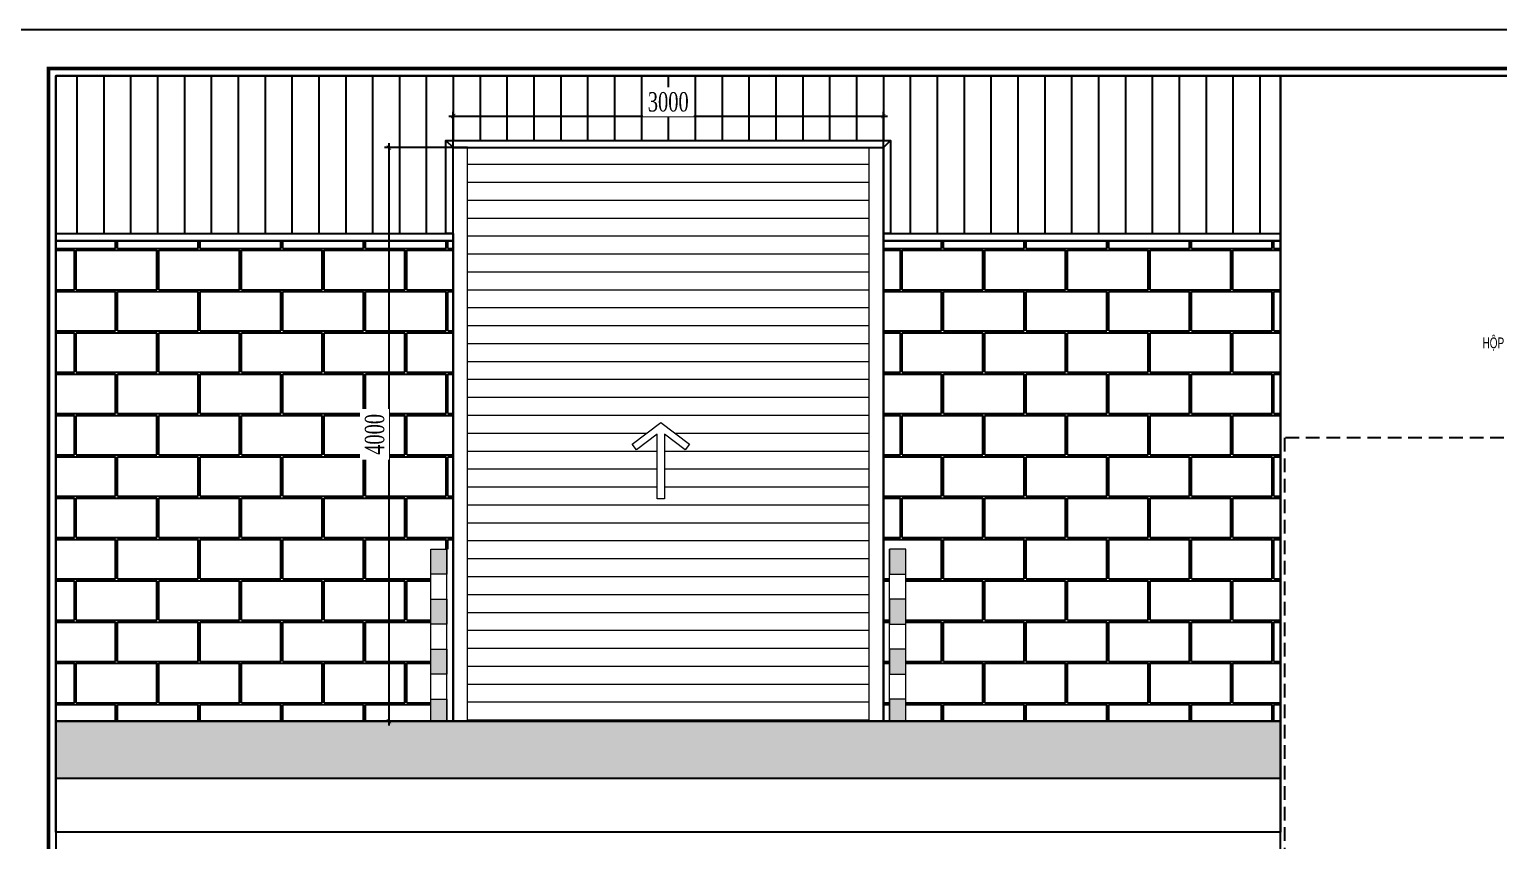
# Model space of a CAD drawing. Header units: inches. Extents: x 315041 to 662841, y -45540 to -35018.
# Drawn here: x 332585.6 to 332927.1, y -37936.4 to -37747.8 of the extents above; entities that cross this region are included whole.
import ezdxf

# ---------------------------------------------------------------- set-up
doc = ezdxf.new("R2010")
doc.units = ezdxf.units.IN
doc.header["$MEASUREMENT"] = 0
doc.linetypes.add('DASHED2', pattern=[9.525, 6.35, -3.175])
for name, color, linetype in [('2', 2, 'Continuous'), ('3', 3, 'Continuous'), ('7', 7, 'Continuous'), ('AZNB-BN-TL-A- X- POWDER SECTION 1 2 3$0$TL-Roof', 60, 'Continuous'), ('BAO KHUNG', 31, 'Continuous'), ('DASHED', 8, 'DASHED2'), ('flashing', 6, 'Continuous')]:
    doc.layers.add(name, color=color, linetype=linetype)
doc.layers.add('AZNB-BN-TL-A- X- POWDER SECTION 1 2 3$0$DOOR 1', color=140, linetype='Continuous', lineweight=15)
doc.styles.add('ST1', font='times.ttf', dxfattribs={"width": 0.7})
doc.styles.add('ST1H', font='vnshxh.shx', dxfattribs={"width": 0.7})
doc.dimstyles.new('30', dxfattribs={"dimtxt": 4.5, "dimasz": 1, "dimexe": 1, "dimexo": 0, "dimgap": 1, "dimtad": 1, "dimdec": 0, "dimlfac": 30, "dimzin": 0, "dimdsep": 46, "dimtxsty": 'ST1', "dimblk": 'ARCHTICK', "dimcen": 1, "dimdle": 1, "dimclrd": 8, "dimclre": 8, "dimclrt": 3, "dimadec": 0, "dimazin": 0, "dimtfac": 1, "dimtdec": 0, "dimtix": 1, "dimtmove": 1, "dimatfit": 0, "dimldrblk": 'DOT', "dimfxl": 0.18, "dimtfill": 1, "dimtolj": 1, "dimtzin": 0, "dimlwd": -1, "dimlwe": -1, "dimarcsym": 2})
pattern_1 = [(0, (7271.7, 466.414), (9.6, 9.6), [18.75, -0.45]), (0, (7262.1, 466.864), (9.6, 9.6), [18.75, -0.45]), (90, (7271.7, 466.414), (-9.6, 9.6), [-10.05, 9.15]), (90, (7271.25, 466.414), (-9.6, 9.6), [-10.05, 9.15])]

# ---------------------------------------------------------------- blocks, each defined once
blk = doc.blocks.new('A$C75D82031')
at = {"layer": '2', "color": 157, "linetype": 'Continuous'}
blk.add_lwpolyline([(0, 420), (594, 420), (594, 0), (0, 0)], close=True, dxfattribs=at)
at = {"layer": '7', "color": 147, "linetype": 'Continuous'}
blk.add_lwpolyline([(12.33, 57.61), (581.67, 57.61), (581.67, 409.19), (12.33, 409.19)], close=True, dxfattribs=at)
at = {"layer": 'BAO KHUNG', "color": 167, "linetype": 'Continuous', "const_width": 0.871}
blk.add_lwpolyline([(10.59, 9.07), (583.41, 9.07), (583.41, 410.93), (10.59, 410.93)], close=True, dxfattribs=at)
blk = doc.blocks.new('AZNB-BN-TL-A- X- POWDER SECTION 1 2 3$0$RL DOOR 3000x4000')
at = {"layer": 'AZNB-BN-TL-A- X- POWDER SECTION 1 2 3$0$DOOR 1'}
h = blk.add_hatch(dxfattribs=at)
h.set_pattern_fill('ANSI31', color=256, scale=1000, angle=135)
h.paths.add_polyline_path([(-1790842, -1184185), (-1788042, -1184185), (-1788042, -1180185), (-1790842, -1180185)])
h.paths.add_polyline_path([(-1789493, -1182102), (-1789293, -1182252), (-1789323, -1182292), (-1789468, -1182183), (-1789468, -1182635), (-1789518, -1182635), (-1789518, -1182183), (-1789663, -1182292), (-1789693, -1182252)], flags=16)
h = blk.add_hatch(color=2, dxfattribs=at)
h.dxf.hatch_style = 1
h.paths.add_polyline_path([(-1791098, -1182985), (-1790985, -1182985), (-1790985, -1183159), (-1791098, -1183159)])
h = blk.add_hatch(color=2, dxfattribs=at)
h.dxf.hatch_style = 1
h.paths.add_polyline_path([(-1787785, -1182985), (-1787898, -1182985), (-1787898, -1183159), (-1787785, -1183159)])
h = blk.add_hatch(color=2, dxfattribs=at)
h.dxf.hatch_style = 1
h.paths.add_polyline_path([(-1791098, -1183333), (-1790985, -1183333), (-1790985, -1183508), (-1791098, -1183508)])
h = blk.add_hatch(color=2, dxfattribs=at)
h.dxf.hatch_style = 1
h.paths.add_polyline_path([(-1787785, -1183333), (-1787898, -1183333), (-1787898, -1183508), (-1787785, -1183508)])
h = blk.add_hatch(color=2, dxfattribs=at)
h.dxf.hatch_style = 1
h.paths.add_polyline_path([(-1791098, -1183682), (-1790985, -1183682), (-1790985, -1183857), (-1791098, -1183857)])
h = blk.add_hatch(color=2, dxfattribs=at)
h.dxf.hatch_style = 1
h.paths.add_polyline_path([(-1787785, -1183682), (-1787898, -1183682), (-1787898, -1183857), (-1787785, -1183857)])
h = blk.add_hatch(color=2, dxfattribs=at)
h.dxf.hatch_style = 1
h.paths.add_polyline_path([(-1791098, -1184031), (-1790985, -1184031), (-1790985, -1184185), (-1791098, -1184185)])
h = blk.add_hatch(color=2, dxfattribs=at)
h.dxf.hatch_style = 1
h.paths.add_polyline_path([(-1787785, -1184031), (-1787898, -1184031), (-1787898, -1184185), (-1787785, -1184185)])
for p, q in [((-1790942, -1184185), (-1790942, -1180185)), ((-1790842, -1184185), (-1790842, -1180185)), ((-1788042, -1180185), (-1788042, -1184185)), ((-1787942, -1180185), (-1787942, -1184185)), ((-1791098, -1184185), (-1791098, -1182985)), ((-1790985, -1184185), (-1790985, -1182985)), ((-1787898, -1184185), (-1787898, -1182985)), ((-1787785, -1184185), (-1787785, -1182985))]:
    blk.add_line(p, q, dxfattribs=at)
for points in [[(-1790842, -1180185), (-1787942, -1180185)], [(-1790842, -1184185), (-1788042, -1184185)]]:
    blk.add_lwpolyline(points, dxfattribs=at)
at = {"layer": 'AZNB-BN-TL-A- X- POWDER SECTION 1 2 3$0$DOOR 1', "color": 2}
for points in [[(-1791098, -1182985), (-1790985, -1182985), (-1790985, -1183159), (-1791098, -1183159)], [(-1787785, -1182985), (-1787898, -1182985), (-1787898, -1183159), (-1787785, -1183159)], [(-1791098, -1183333), (-1790985, -1183333), (-1790985, -1183508), (-1791098, -1183508)], [(-1787785, -1183333), (-1787898, -1183333), (-1787898, -1183508), (-1787785, -1183508)], [(-1791098, -1183682), (-1790985, -1183682), (-1790985, -1183857), (-1791098, -1183857)], [(-1787785, -1183682), (-1787898, -1183682), (-1787898, -1183857), (-1787785, -1183857)], [(-1791098, -1184031), (-1790985, -1184031), (-1790985, -1184185), (-1791098, -1184185)], [(-1787785, -1184031), (-1787898, -1184031), (-1787898, -1184185), (-1787785, -1184185)]]:
    blk.add_lwpolyline(points, close=True, dxfattribs=at)
at = {"color": 1}
blk.add_wipeout([(-1789663, -1182292), (-1789693, -1182252), (-1789493, -1182102), (-1789293, -1182252), (-1789323, -1182292), (-1789468, -1182183), (-1789468, -1182635), (-1789518, -1182635), (-1789518, -1182183)], dxfattribs=at).dxf.layer = 'AZNB-BN-TL-A- X- POWDER SECTION 1 2 3$0$DOOR 1'
at = {"layer": 'AZNB-BN-TL-A- X- POWDER SECTION 1 2 3$0$DOOR 1'}
for points in [[(-1790942, -1180185), (-1787942, -1180185), (-1787942, -1184185), (-1790942, -1184185)], [(-1790842, -1180185), (-1788042, -1180185), (-1788042, -1184185), (-1790842, -1184185)]]:
    blk.add_lwpolyline(points, close=True, dxfattribs=at)
at = {"layer": 'AZNB-BN-TL-A- X- POWDER SECTION 1 2 3$0$DOOR 1', "color": 1}
blk.add_lwpolyline([(-1789693, -1182252), (-1789493, -1182102), (-1789293, -1182252), (-1789323, -1182292), (-1789468, -1182183), (-1789468, -1182635), (-1789518, -1182635), (-1789518, -1182183), (-1789663, -1182292)], close=True, dxfattribs=at)
blk = doc.blocks.new('_ArchTick')
at = {"color": 0, "linetype": 'ByBlock', "const_width": 0.15}
blk.add_lwpolyline([(-0.5, -0.5), (0.5, 0.5)], dxfattribs=at)
blk = doc.blocks.new('*D698')
at = {"color": 8, "linetype": 'Continuous', "transparency": 16777216}
for p, q in [((332683.11, -37767.98), (332785.11, -37767.98)), ((332684.11, -37796.96), (332684.11, -37766.98)), ((332784.11, -37796.96), (332784.11, -37766.98))]:
    blk.add_line(p, q, dxfattribs=at)
at = {"layer": 'Defpoints', "color": 0, "transparency": 16777216}
for p in [(332784.11, -37767.98), (332684.11, -37796.96), (332784.11, -37796.96)]:
    blk.add_point(p, dxfattribs=at)
at = {"color": 8, "transparency": 16777216, "rotation": 180}
blk.add_blockref('_ArchTick', (332684.11, -37767.98), dxfattribs=at)
at = {"color": 8, "transparency": 16777216}
blk.add_blockref('_ArchTick', (332784.11, -37767.98), dxfattribs=at)
at = {"color": 3, "transparency": 16777216, "insert": (332734.11, -37764.69), "char_height": 4.5, "attachment_point": 5, "style": 'ST1', "bg_fill": 3, "box_fill_scale": 1.25, "bg_fill_color": 256, "bg_fill_true_color": 13158600, "bg_fill_transparency": 0}
blk.add_mtext('\\A1;3000', dxfattribs=at)
blk = doc.blocks.new('_Dot')
at = {"color": 0, "linetype": 'ByBlock', "lineweight": -2}
blk.add_line((-0.5, 0), (-1, 0), dxfattribs=at)
at = {"color": 0, "linetype": 'ByBlock', "const_width": 0.5}
blk.add_lwpolyline([(-0.25, 0, 1), (0.25, 0, 1)], format="xyb", close=True, dxfattribs=at)
blk = doc.blocks.new('*D699')
at = {"color": 8, "linetype": 'Continuous', "transparency": 16777216}
for p, q in [((332669.16, -37774.3), (332669.16, -37909.63)), ((332687.44, -37775.3), (332668.16, -37775.3)), ((332687.44, -37908.63), (332668.16, -37908.63))]:
    blk.add_line(p, q, dxfattribs=at)
at = {"layer": 'Defpoints', "color": 0, "transparency": 16777216}
for p in [(332687.44, -37775.3), (332669.16, -37908.63), (332687.44, -37908.63)]:
    blk.add_point(p, dxfattribs=at)
at = {"color": 8, "transparency": 16777216}
for p, rotation in [((332669.16, -37775.3), 90), ((332669.16, -37908.63), 270)]:
    blk.add_blockref('_ArchTick', p, dxfattribs=dict(at, rotation=rotation))
at = {"color": 3, "transparency": 16777216, "insert": (332665.88, -37841.96), "char_height": 4.5, "attachment_point": 5, "rotation": 90, "style": 'ST1', "bg_fill": 3, "box_fill_scale": 1.25, "bg_fill_color": 256, "bg_fill_true_color": 13158600, "bg_fill_transparency": 0}
blk.add_mtext('\\A1;4000', dxfattribs=at)

msp = doc.modelspace()

# ---------------------------------------------------------------- hatches: boundary and pattern name
h = msp.add_hatch()
h.set_pattern_fill('AR-B816C', color=8, scale=1.2, style=0)
h.set_pattern_definition(pattern_1)
h.paths.add_polyline_path([(332678.8912, -37868.6315), (332684.1078, -37868.6315), (332684.1078, -37796.9648), (332591.7734, -37796.9648), (332591.7734, -37908.6315), (332678.8912, -37908.6315)])
h.paths.add_polyline_path([(332662.4613, -37847.6218), (332662.4613, -37836.3078), (332669.2892, -37836.3078), (332669.2892, -37847.6218)], flags=24)
h = msp.add_hatch()
h.set_pattern_fill('AR-B816C', color=8, scale=1.2, style=0)
h.set_pattern_definition(pattern_1)
h.paths.add_polyline_path([(332876.4423, -37796.9648), (332784.1078, -37796.9648), (332784.1078, -37908.6315), (332785.5578, -37908.6315), (332785.5578, -37868.6315), (332789.3245, -37868.6315), (332789.3245, -37908.6315), (332876.4423, -37908.6315)])

# ---------------------------------------------------------------- linework, layer by layer
at = {"color": 8}
msp.add_lwpolyline([(332876.4423, -37758.6315), (333161.1113, -37758.6315), (333161.1113, -38110.2113), (332876.4423, -38110.2113)], close=True, dxfattribs=at)
at = {"layer": 'DASHED', "ltscale": 0.5}
msp.add_lwpolyline([(333023.6082, -38110.2113), (333023.6082, -37842.7994), (332877.328, -37842.7994), (332877.328, -38001.8359), (333006.3998, -38001.8359), (333006.3998, -38110.2113)], dxfattribs=at)

# ---------------------------------------------------------------- block references
at = {"color": 1}
msp.add_blockref('A$C75D82031', (332579.4423, -38167.8214), dxfattribs=at)

# ---------------------------------------------------------------- next in the draw order: block references
at = {"layer": 'AZNB-BN-TL-A- X- POWDER SECTION 1 2 3$0$TL-Roof', "lineweight": 0, "xscale": 0.03333333336922806, "yscale": 0.03333333336377109, "zscale": 0.03333333333333333}
msp.add_blockref('AZNB-BN-TL-A- X- POWDER SECTION 1 2 3$0$RL DOOR 3000x4000', (392382.1609, 1564.1881), dxfattribs=at)

# ---------------------------------------------------------------- next in the draw order: texts
at = {"layer": '3', "insert": (332971.2616, -37820.9609, 0), "char_height": 2.5, "attachment_point": 6, "style": 'ST1H', "bg_fill": 2}
msp.add_mtext('\\A1;hép kü thuËt cña cuèn bëi bªn kh¸c', dxfattribs=at)

# ---------------------------------------------------------------- next in the draw order: hatches: boundary and pattern name
h = msp.add_hatch()
h.set_pattern_fill('ANSI31', color=3, scale=50, angle=45, style=0)
h.set_pattern_definition([(90, (7271.7, 466.4137), (-6.25, 1e-15), [])])
h.paths.add_polyline_path([(332876.4423, -37795.2981), (332876.4423, -37758.6315), (332591.7734, -37758.6315), (332591.7734, -37795.2981), (332682.4412, -37795.2981), (332682.4412, -37773.6315), (332785.7745, -37773.6315), (332785.7745, -37795.2981)])
h.paths.add_polyline_path([(332728.5088, -37761.2782), (332739.7069, -37761.2782), (332739.7069, -37768.106), (332728.5088, -37768.106)], flags=24)
h = msp.add_hatch()
h.set_pattern_fill('AR-CONC', color=8, scale=1.666667, angle=135, style=0)
h.set_pattern_definition([(185, (9312.667, 2757.107), (-7.7134513, 9.19253332), [1.25, -13.75]), (130, (9312.667, 2757.107), (-7.22946916, -10.49986946), [1, -11]), (235.4514, (9312.025, 2757.873), (-14.94292137, -1.30732448), [1.0623365, -11.68570187]), (181.1842, (9310.31, 2754.75), (-10.6268961, 14.5282167), [1.875, -20.625]), (231.6356, (9309.425, 2755.96), (-22.4951948, -0.4649836), [1.5935048, -17.52855]), (126.1842, (9310.31, 2754.75), (-22.4951945, -0.4650011), [1.5, -16.5]), (156, (9309.721, 2756.518), (-2.28970794, 11.7795262), [1.25, -13.75]), (101, (9309.721, 2756.518), (-11.41347392, -5.67847655), [1, -11]), (206.4514, (9309.53, 2757.5), (-13.703177, 6.1010603), [1.0623365, -11.68570187]), (172.5, (9312.6674, 2757.107), (-4.06649696, -3.77988642), [0, -10.86666667, 0, -11.16666667, 0, -11.04166667]), (142.5, (9312.6674, 2757.107), (-7.74849083, -1.54788237), [0, -6.36666667, 0, -10.61666667, 0, -4.20833333]), (102.5, (9315.2955, 2754.479), (-6.02534603, 6.556969455), [0, -4.16666667, 0, -13, 0, -17.25]), (92.5, (9316.474, 2753.3005), (-8.05266345, 5.69316639), [0, -5.41666667, 0, -8.63333333, 0, -12.25])])
h.paths.add_polyline_path([(332591.7734, -37908.6315), (332876.4423, -37908.6315), (332876.4423, -37921.9648), (332591.7734, -37921.9648)])

# ---------------------------------------------------------------- next in the draw order: linework, layer by layer
at = {"color": 8}
for points in [[(332591.7734, -37758.6315), (332876.4423, -37758.6315), (332876.4423, -37934.4214), (332591.7734, -37934.4214)], [(332684.1078, -37775.2981), (332784.1078, -37775.2981), (332784.1078, -37908.6315), (332684.1078, -37908.6315)], [(332591.7734, -37796.9648), (332684.1078, -37796.9648), (332684.1078, -37908.6315), (332591.7734, -37908.6315)], [(332784.1078, -37796.9648), (332876.4423, -37796.9648), (332876.4423, -37908.6315), (332784.1078, -37908.6315)], [(332591.7734, -37908.6315), (332876.4423, -37908.6315), (332876.4423, -37921.9648), (332591.7734, -37921.9648)]]:
    msp.add_lwpolyline(points, close=True, dxfattribs=at)
at = {"layer": 'flashing'}
for points in [[(332684.1078, -37795.2981), (332682.4412, -37795.2981), (332682.4412, -37773.6315), (332785.7745, -37773.6315), (332785.7745, -37795.2981), (332784.1078, -37795.2981)], [(332682.4412, -37773.6315), (332684.1078, -37775.2981)], [(332785.7745, -37773.6315), (332784.1078, -37775.2981)], [(332591.7734, -37795.2981), (332684.1078, -37795.2981), (332684.1078, -37796.9648), (332591.7734, -37796.9648)], [(332876.4423, -37796.9648), (332784.1078, -37796.9648), (332784.1078, -37795.2981), (332876.4423, -37795.2981)]]:
    msp.add_lwpolyline(points, dxfattribs=at)
msp.add_lwpolyline([(332684.1078, -37775.2981), (332784.1078, -37775.2981), (332784.1078, -37908.6315), (332684.1078, -37908.6315)], close=True, dxfattribs=at)

# ---------------------------------------------------------------- next in the draw order: dimensions: what is measured, and where the dimension line sits
at = {"color": 8}
dim = msp.add_linear_dim(base=(332784.1078, -37767.981), p1=(332684.1078, -37796.9648), p2=(332784.1078, -37796.9648), dimstyle='30', dxfattribs=at)
dim.commit()
dim.dimension.update_dxf_attribs({"geometry": '*D698', "text_midpoint": (332734.1078, -37764.6921)})

# ---------------------------------------------------------------- next in the draw order: dimensions: what is measured, and where the dimension line sits
dim = msp.add_linear_dim(base=(332669.1642, -37908.6315), p1=(332687.4412, -37775.2981), p2=(332687.4412, -37908.6315), angle=90, dimstyle='30', dxfattribs=at)
dim.commit()
dim.dimension.update_dxf_attribs({"geometry": '*D699', "text_midpoint": (332665.8753, -37841.9648)})

doc.saveas('drawing.dxf')
